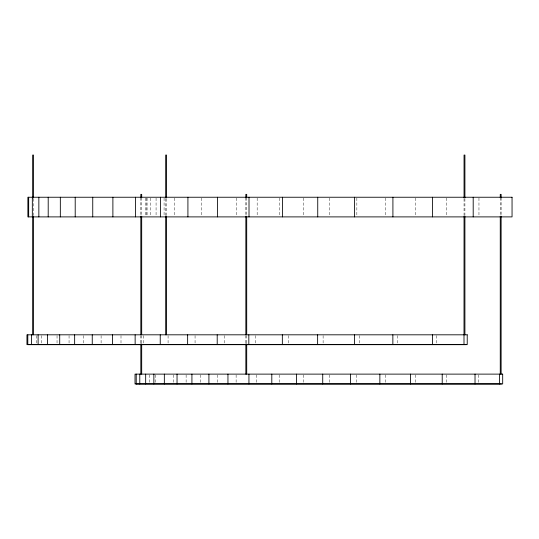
<?xml version="1.0" encoding="UTF-8"?>
<svg xmlns="http://www.w3.org/2000/svg" width="539" height="539" viewBox="0 0 539 539"><rect width="100%" height="100%" fill="white"/><g stroke="black" fill="none" stroke-linecap="round" stroke-linejoin="round"><path stroke-width="0.4" stroke-dasharray="2.69 2.02" d="M501.129 197.719L501.129 215.357M500.259 197.719L500.259 215.357M478.962 198.062L478.962 215.256M478.78 374.935L478.78 382.306M464.914 198.736L464.914 215.533M464.045 198.736L464.045 215.533M446.764 198.062L446.764 215.256M446.561 374.935L446.561 382.306M436.246 335.629L436.246 343.821M415.589 198.062L415.589 215.256M415.36 374.935L415.36 382.306M397.223 335.629L397.223 343.821M385.574 198.062L385.574 215.256M385.318 374.935L385.318 382.306M359.459 335.629L359.459 343.821M356.845 198.062L356.845 215.256M356.555 374.935L356.555 382.306M329.524 198.062L329.524 215.256M329.208 374.935L329.208 382.306M323.117 335.629L323.117 343.821M303.74 198.062L303.74 215.256M303.383 374.935L303.383 382.306M288.358 335.629L288.358 343.821M279.586 198.062L279.586 215.256M279.189 374.935L279.189 382.306M257.17 198.062L257.17 215.256M256.739 374.935L256.739 382.306M255.338 335.629L255.338 343.821M246.707 197.719L246.707 215.357M246.707 335.48L246.707 343.882M245.838 197.719L245.838 215.357M245.838 335.48L245.838 343.882M236.601 198.062L236.601 215.256M236.122 374.935L236.122 382.306M224.197 335.629L224.197 343.821M217.426 374.935L217.426 382.306M201.31 198.062L201.31 215.256M200.737 374.935L200.737 382.306M195.064 335.629L195.064 343.821M186.123 374.935L186.123 382.306M174.313 198.062L174.313 215.256M173.646 374.935L173.646 382.306M168.08 335.629L168.08 343.821M166.551 198.736L166.551 215.533M165.682 198.736L165.682 215.533M164.078 198.062L164.078 215.256M156.074 198.062L156.074 215.256M155.306 374.935L155.306 382.306M150.347 198.062L150.347 215.256M149.525 374.935L149.525 382.306M146.972 198.062L146.972 215.256M146.911 198.062L146.911 215.256M145.786 198.062L145.786 215.256M143.354 335.629L143.354 343.821M141.69 197.719L141.69 215.357M141.69 335.48L141.69 343.882M140.82 197.719L140.82 215.357M140.82 335.48L140.82 343.882M120.999 335.629L120.999 343.821M101.103 335.629L101.103 343.821M83.767 335.629L83.767 343.821M69.059 335.629L69.059 343.821M57.04 335.629L57.04 343.821M41.287 335.629L41.287 343.821M36.78 335.629L36.78 343.821M33.512 198.736L33.512 215.533"/><path stroke-width="0.81" d="M501.438 383.943L136.01 383.943M501.129 197.719L501.129 194.363L500.259 194.363L500.259 197.719M501.129 216.2L501.129 374.12M500.259 216.2L500.259 374.12M499.458 374.12L499.458 383.943M475.021 374.12L475.021 383.943M473.195 197.24L473.195 216.894M465.979 344.637L27.934 344.637M464.914 197.894L464.914 155.057L464.045 155.057L464.045 197.894M464.914 216.375L464.914 334.813M464.045 216.375L463.998 344.637M442.216 374.12L442.216 383.943M432.494 197.24L432.494 216.894M432.473 334.813L432.473 344.637M410.449 374.12L410.449 383.943M392.911 197.24L392.911 216.894M392.857 334.813L392.857 344.637M379.86 374.12L379.86 383.943M354.601 197.24L354.601 216.894M354.521 334.813L354.521 344.637M350.579 374.12L350.579 383.943M322.726 374.12L322.726 383.943M317.74 197.24L317.74 216.894M317.626 334.813L317.626 344.637M296.43 374.12L296.43 383.943M282.497 197.24L282.497 216.894M282.342 334.813L282.342 344.637M271.804 374.12L271.804 383.943M249.011 197.24L249.011 216.894M248.944 374.12L248.944 383.943M248.823 334.813L248.823 344.637M246.707 197.719L246.707 194.363L245.838 194.363L245.838 197.719M246.707 216.2L246.707 334.638M246.707 343.882L246.707 374.12M245.838 216.2L245.838 334.638M245.838 343.882L245.838 374.12M227.95 374.12L227.95 383.943M217.439 197.24L217.439 216.894M217.204 334.813L217.204 344.637M208.916 374.12L208.916 383.943M191.924 374.12L191.924 383.943M187.916 197.24L187.916 216.894M187.633 334.813L187.633 344.637M177.041 374.12L177.041 383.943M166.551 197.894L166.551 155.057L165.682 155.057L165.682 197.894M166.551 216.375L166.551 334.813M165.682 216.375L165.682 334.813M164.341 374.12L164.341 383.943M160.575 197.24L160.575 216.894M160.238 334.813L160.238 344.637M153.864 374.12L153.864 383.943M145.665 374.12L145.665 383.943M141.69 197.719L141.69 194.363L140.82 194.363L140.82 197.719M141.69 216.2L141.69 334.638M141.69 343.882L141.69 374.12M140.82 216.2L140.82 334.638M140.82 343.882L140.82 374.12M139.783 374.12L139.783 383.943M136.232 374.12L136.232 383.943M135.525 197.24L135.525 216.894M135.141 334.813L135.141 344.637M112.887 197.24L112.887 216.894M112.442 334.813L112.442 344.637M92.748 197.24L92.748 216.894M92.25 334.813L92.25 344.637M75.204 197.24L75.204 216.894M74.645 334.813L74.645 344.637M60.334 197.24L60.334 216.894M59.714 334.813L59.714 344.637M48.2 197.24L48.2 216.894M47.52 334.813L47.52 344.637M38.848 197.24L38.848 216.894M38.107 334.813L38.107 344.637M33.512 197.894L33.512 155.057L32.643 155.057L32.643 197.894M33.512 216.375L33.512 334.813M32.643 216.375L32.643 334.813M32.333 197.24L32.333 216.894M31.525 334.813L31.525 344.637M28.675 197.24L28.675 216.894M27.799 334.813L27.799 344.637M512.05 197.24L27.887 197.24L27.887 216.894L512.05 216.894L512.05 197.24M467.225 334.813L26.95 334.813L26.95 344.637L467.225 344.637L467.225 334.813M502.685 374.12L135.026 374.12L135.026 383.943L502.685 383.943L502.685 374.12"/></g></svg>
